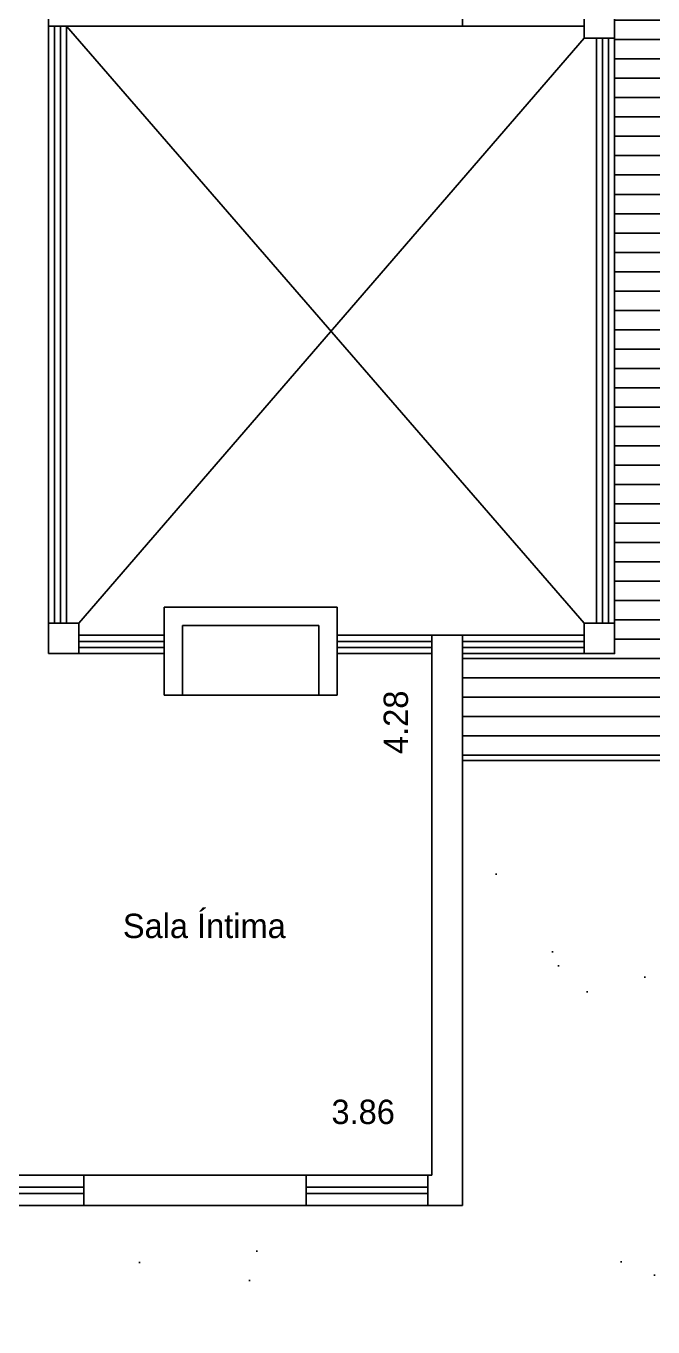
# Model space of a CAD drawing. Extents: x 3.5 to 37.8, y 0.9 to 50.5.
# Drawn here: x 16.53 to 21.68, y 18.3 to 28.98 of the extents above; entities that cross this region are included whole.
import ezdxf

# ---------------------------------------------------------------- set-up
doc = ezdxf.new("R2010")
doc.units = 0
doc.layers.get('0').update_dxf_attribs({"linetype": 'CONTINUOUS'})
doc.layers.get('DEFPOINTS').update_dxf_attribs({"linetype": 'CONTINUOUS'})
for name, color, linetype in [('BLOCO', 5, 'CONTINUOUS'), ('CINZA', 8, 'CONTINUOUS'), ('HACHURA', 1, 'CONTINUOUS'), ('JARDIM', 3, 'CONTINUOUS'), ('PAREDE', 7, 'CONTINUOUS')]:
    doc.layers.add(name, color=color, linetype=linetype)
doc.styles.add('PADRÃO', font='', dxfattribs={"height": 0.2})
doc.styles.get('PADRÃO').set_extended_font_data('AvantGarde Bk BT')
doc.dimstyles.new('PADRÃOS', dxfattribs={"dimtxt": 0.15, "dimasz": 0.1, "dimexe": 1.25, "dimexo": 0.625, "dimgap": 0.1, "dimtad": 0, "dimjust": 1, "dimzin": 1, "dimdsep": 46, "dimtxsty": 'PADRÃO', "dimcen": 2.5, "dimse1": 1, "dimse2": 1, "dimsd1": 1, "dimsd2": 1, "dimclrt": 1, "dimadec": 0, "dimazin": 0, "dimtfac": 1, "dimtdec": 4, "dimtmove": 0, "dimatfit": 3, "dimfxl": 1, "dimtolj": 1, "dimtzin": 0, "dimarcsym": 0})

# ---------------------------------------------------------------- blocks, each defined once
blk = doc.blocks.new('J1')
at = {"layer": 'BLOCO'}
for p, q in [((0, 0.25), (0, 0)), ((1, 0.25), (0, 0.25)), ((1, 0), (1, 0.25)), ((1, 0.1500000000000057), (0, 0.1500000000000057)), ((0, 0.09999999999999432), (1, 0.09999999999999432)), ((0, 0), (1, 0))]:
    blk.add_line(p, q, dxfattribs=at)
blk = doc.blocks.new('*D51')
at = {"layer": 'DEFPOINTS', "color": 0, "linetype": 'ByBlock', "ltscale": 0.015}
for p in [(143.1307238160716, 143.1225366590969), (143.1307238160716, 142.6052322871593), (146.9883526820438, 142.6052322871593)]:
    blk.add_point(p, dxfattribs=at)
at = {"color": 1, "linetype": 'ByBlock', "ltscale": 0.015, "insert": (146.4235175172087, 143.1225366590969), "char_height": 0.2, "attachment_point": 5, "style": 'PADRÃO'}
blk.add_mtext('\\A1;3.86', dxfattribs=at)
blk = doc.blocks.new('*D52')
at = {"layer": 'DEFPOINTS', "color": 0, "linetype": 'ByBlock', "ltscale": 0.015}
for p in [(146.9883526820438, 146.8852322871592), (146.6928549081224, 142.6052322871593), (146.955594173799, 142.6052322871593)]:
    blk.add_point(p, dxfattribs=at)
at = {"color": 1, "linetype": 'ByBlock', "ltscale": 0.015, "insert": (146.6928549081224, 146.3209465728735), "char_height": 0.2, "attachment_point": 5, "rotation": 90, "style": 'PADRÃO'}
blk.add_mtext('\\A1;4.28', dxfattribs=at)
blk = doc.blocks.new('*D53')
at = {"layer": 'DEFPOINTS', "color": 0, "linetype": 'ByBlock', "ltscale": 0.015}
for p in [(143.468330837377, 152.0352322871593), (143.8383526820438, 152.0352322871593), (143.8383526820438, 146.8852322871593)]:
    blk.add_point(p, dxfattribs=at)
at = {"color": 1, "linetype": 'ByBlock', "ltscale": 0.015, "insert": (143.468330837377, 147.4517844849615), "char_height": 0.2, "attachment_point": 5, "rotation": 90, "style": 'PADRÃO'}
blk.add_mtext('\\A1;5.15', dxfattribs=at)

msp = doc.modelspace()

# ---------------------------------------------------------------- hatches: boundary and pattern name
at = {"layer": 'HACHURA', "ltscale": 0.015}
h = msp.add_hatch(dxfattribs=at)
h.set_pattern_fill('ANSI31', color=256, scale=0.05, angle=135, style=0)
h.set_pattern_definition([(180, (-127.1253988610863, -123.0593421787145), (-2.775557561562891e-17, -0.15875), [])])
h.paths.add_polyline_path([(21.36295382095751, 29.12589010844475), (21.36295382095751, 28.87589010844475), (21.36295382095749, 24.07589010844474), (21.36295382095749, 23.82589010844474), (21.11295382095749, 23.82589010844474), (20.11295382095749, 23.82589010844471), (20.11295382095749, 22.94822391828082), (25.36295382095748, 22.94822391828082), (25.36295382095754, 34.57589010844473), (20.11295382095754, 34.57589010844474), (20.11295382095751, 33.57589010844474), (21.36295382095755, 33.57589010844477)])
at = {"layer": 'JARDIM', "ltscale": 0.015}
h = msp.add_hatch(dxfattribs=at)
h.set_pattern_fill('AR-SAND', color=256, scale=0.05, style=0)
h.set_pattern_definition([(37.50000000000001, (-127.1253988610863, -123.0593421787145), (-0.08000156479920228, 2.447066186646712), [0, -1.9304, 0, -2.159, 0, -2.06375]), (7.499999999999999, (-127.1253988610863, -123.0593421787145), (2.247616415690013, 3.584125502841772), [0, -1.0414, 0, -1.7399, 0, -0.6667500000000001]), (327.5, (-128.6874988610863, -123.0593421787145), (3.95496185120729, 0.007185923392728455), [0, -0.635, 0, -2.286, 0, -2.9845]), (317.5, (-128.6874988610863, -123.0593421787145), (3.817782262361486, 1.114646616286081), [0, -0.3175, 0, -1.4986, 0, -1.7145])])
h.paths.add_polyline_path([(20.11295382095749, 22.94822391828082), (20.11295382095748, 19.29589010844473), (19.83019531271269, 19.29589010844474), (18.83019531271269, 19.29589010844474), (17.00532495498526, 19.29589010844474), (16.00532495498526, 19.29589010844474), (14.68505705968506, 19.29589010844474), (13.68505705968506, 19.29589010844474), (11.71295382095748, 19.29589010844474), (11.71295382095748, 18.54589010844474), (11.31636122843399, 18.54589010844474), (10.91636122843398, 18.54589010844474), (9.912953820957467, 18.54589010844474), (9.912953820957473, 19.19297107640664), (4.575076556894069, 19.22437354322797), (3.541780727789799, 17.72472972781746), (3.541780727789799, 15.43687439560536), (29.22178072778981, 15.43687439560536), (35.0417807277898, 37.10687439560537), (3.541780727789799, 37.10687439560537), (3.541780727789798, 20.27091245480676, -0.2237261131686262), (8.193759557696197, 24.00729883206857), (8.193759557696197, 28.97589010844483), (8.91295382095747, 28.97589010844483), (8.912953820957442, 34.5758901084448), (12.62773092995174, 34.5758901084448), (12.62773092995171, 35.32589010844477), (17.96295382095748, 35.32589010844475), (17.96295382095745, 34.57589010844477), (20.11295382095751, 34.57589010844474), (25.36295382095754, 34.57589010844473), (25.36295382095749, 22.94822391828082)])
h.paths.add_polyline_path([(24.52619880452773, 17.56252924365593), (24.52299438908946, 17.59343871419073), (24.52018295735081, 17.59045271642908)], flags=0)
h.paths.add_polyline_path([(25.16273155114208, 16.57104894936949), (25.10553843571162, 16.48594014664558, 0.000230077064914423), (25.10647159482123, 16.4852673908719, 0.2776216076969526)], flags=16)
h.paths.add_polyline_path([(24.18905642204226, 17.09827004257524), (24.16045986432703, 17.05571564121329, 0.0002300770649144225), (24.16092644388183, 17.05537926332644, 0.2776216076969577)], flags=16)
h.paths.add_polyline_path([(23.90121223478713, 17.56662651681714), (24.51207513018575, 17.55945676452373), (24.12035217695639, 17.99248383867194, -0.2494117660144056), (24.09928883640938, 18.01576814369839), (24.09770371366987, 18.01752040523018, 0.2050076759115013)], flags=16)
h.paths.add_polyline_path([(24.39417230322379, 18.17342530924599, 1.209450783903328), (24.46595739595265, 18.1846192473474, -0.2470778442524028), (25.00485816887841, 17.96441257612867, 1.028456127407148), (25.00607505421292, 17.87906697226923), (25.04320445522074, 17.90420667086828, 0.03863615137706826), (25.04543578888269, 17.91040559248977, -0.3183349150126036), (25.02658259621309, 17.18804151218985, 0.003026774066140351), (25.02615430470551, 17.18854532292511), (25.00724093292845, 17.20269317594184, 0.8075926180592262), (24.94377783258938, 17.11680918058179), (24.94605462510549, 17.11437895292262, -0.0152464707875868), (24.94377783258937, 17.11680918058181), (24.5310016739845, 17.55740270440621), (24.50105640509733, 17.53712726193051), (24.51850269292803, 17.55244468725807), (24.5139119092308, 17.55872968874831), (23.92190793012046, 17.48120535815052, -0.1924511930274333), (23.8940872670136, 17.477562176077), (24.5139119092308, 17.55872968874832), (24.14779639806288, 18.05995925760923, -0.1098075658983577)], flags=16)
h.paths.add_polyline_path([(27.28881533690693, 19.04565196382148), (27.28561092146865, 19.07656143435636), (27.28279948972999, 19.07357543659471)], flags=16)
h.paths.add_polyline_path([(26.95167295442144, 18.58139276274087), (26.92307639670621, 18.53883836137891, 0.0002300770649144225), (26.92354297626102, 18.53850198349207, 0.2776216076969577)], flags=16)
h.paths.add_polyline_path([(30.5129209969994, 34.36414979965268), (30.50023273328995, 34.36248824130978, 0.08722999500864083), (30.51328395261653, 34.36149414064683, -0.001072140143957172)], flags=16)
h.paths.add_polyline_path([(30.79520188831862, 33.98319610780802), (30.76660533060339, 33.94064170644606, 0.0002300770649135916), (30.76707191015819, 33.94030532855922, 0.2776216076969699)], flags=0)
h.paths.add_polyline_path([(30.44804528955235, 33.44860467166014), (31.62807970107042, 33.43475450251086), (31.64911654771536, 33.45709755858799), (30.92316240818087, 34.25959788290353), (30.68708217058865, 34.00885906846735, -0.03838036823066559), (30.62527679163742, 34.08206842957916, 0.1339172865030026)], flags=0)
h.paths.add_polyline_path([(30.67699070770239, 35.46068369110311), (31.85702511922046, 35.44683352195384), (31.87806196586539, 35.46917657803098), (31.11527059203839, 36.31239833481274, -0.249411766014412), (31.07314391094437, 36.35896694486566), (31.06997366546534, 36.36247146792922, 0.205007675911279)], flags=16)
h.paths.add_polyline_path([(30.44804528955235, 33.44860467166014), (31.62807970107042, 33.43475450251086), (31.64911654771536, 33.45709755858799), (30.88632517388835, 34.30031931536976, -0.249411766014412), (30.84419849279434, 34.34688792542268), (30.84102824731531, 34.35039244848624, 0.205007675911279)], flags=16)
h.paths.add_polyline_path([(7.879460970207245, 24.00298857412129), (7.573867294207972, 24.00298857412129), (7.573867294207973, 26.44453370054931), (7.879460970207234, 26.44453370054931)], flags=16)
h.paths.add_polyline_path([(30.50735770106853, 34.45155258204986), (30.9559199383397, 34.44628776705841, -0.02409342638210082), (31.05613370528102, 34.51301629789888), (30.72649764323275, 34.87740990390471, -0.2494117660144144), (30.70543430268574, 34.90069420893117), (30.70384917994623, 34.90244647046295, 0.2050076759106118)], flags=16)
h.paths.add_polyline_path([(7.279460970207241, 24.00298857412129), (6.973867294207978, 24.00298857412129), (6.973867294207977, 26.44453370054931), (7.279460970207239, 26.44453370054932)], flags=16)
h.paths.add_polyline_path([(7.879460970207248, 26.53173162777175), (7.573867294207972, 26.53173162777175), (7.573867294207973, 28.97327675419978), (7.879460970207234, 28.97327675419977)], flags=16)
h.paths.add_polyline_path([(6.679460970207259, 24.00298857412129), (6.373867294207983, 24.00298857412129), (6.373867294207984, 26.44453370054931), (6.679460970207245, 26.44453370054931)], flags=16)
h.paths.add_polyline_path([(7.279460970207246, 26.53173162777175), (6.973867294207977, 26.53173162777174), (6.973867294207977, 28.97327675419978), (7.279460970207239, 28.97327675419977)], flags=16)
h.paths.add_polyline_path([(6.079460970207232, 24.00298857412129), (5.77386729420796, 24.00298857412129), (5.773867294207959, 26.44453370054931), (6.079460970207223, 26.44453370054931)], flags=16)
h.paths.add_polyline_path([(6.679460970207252, 26.53173162777175), (6.373867294207982, 26.53173162777174), (6.373867294207984, 28.97327675419978), (6.679460970207245, 28.97327675419978)], flags=16)
h.paths.add_polyline_path([(5.479460970207216, 24.00298857412129), (5.173867294207967, 24.00298857412129), (5.173867294207966, 26.44453370054931), (5.479460970207228, 26.44453370054931)], flags=16)
h.paths.add_polyline_path([(6.079460970207229, 26.53173162777175), (5.77386729420796, 26.53173162777174), (5.77386729420796, 28.97327675419978), (6.079460970207223, 28.97327675419978)], flags=16)
h.paths.add_polyline_path([(4.879460970207246, 24.00298857412129), (4.573867294207972, 24.00298857412129), (4.573867294207972, 26.44453370054931), (4.879460970207234, 26.44453370054931)], flags=16)
h.paths.add_polyline_path([(5.479460970207235, 26.53173162777175), (5.173867294207965, 26.53173162777174), (5.173867294207966, 28.97327675419978), (5.479460970207228, 28.97327675419977)], flags=16)
h.paths.add_polyline_path([(4.27946097020723, 24.00298857412129), (3.973867294207977, 24.00298857412129), (3.973867294207978, 26.44453370054931), (4.279460970207239, 26.44453370054932)], flags=16)
h.paths.add_polyline_path([(4.879460970207241, 26.53173162777175), (4.573867294207972, 26.53173162777174), (4.573867294207972, 28.97327675419978), (4.879460970207234, 28.97327675419977)], flags=16)
h.paths.add_polyline_path([(4.279460970207232, 26.53173162777175), (3.973867294207977, 26.53173162777175), (3.973867294207977, 28.97327675419977), (4.279460970207239, 28.97327675419978)], flags=16)
h.paths.add_polyline_path([(5.826045676767758, 34.38678352676023), (5.768852561337292, 34.30167472403632, 0.0002300770649147111), (5.769785720446908, 34.30100196826264, 0.2776216076969511)], flags=16)
h.paths.add_polyline_path([(4.86764239098165, 34.247861192724), (4.839045833266417, 34.20530679136204, 0.000230077064916407), (4.839512412821228, 34.20497041347519, 0.2776216076969525)], flags=16)
h.paths.add_polyline_path([(4.585361499662426, 34.62881488456865), (4.572673235952977, 34.62715332622575, 0.087229995008611), (4.585724455279554, 34.6261592255628, -0.001072140143957167)], flags=16)
h.paths.add_polyline_path([(5.204784773467126, 34.71212039380465), (5.201580358028847, 34.74302986433948), (5.198768926290195, 34.74004386657784)], flags=16)

# ---------------------------------------------------------------- linework, layer by layer
at = {"layer": 'BLOCO', "ltscale": 0.015}
for p, q in [((16.71295382095748, 28.97589010844477), (16.71295382095748, 24.07589010844474)), ((16.76295382095749, 28.97589010844477), (16.76295382095749, 24.07589010844474)), ((16.8129538209575, 28.97589010844477), (16.8129538209575, 24.07589010844474)), ((16.86295382095751, 28.97589010844477), (16.86295382095751, 24.07589010844474)), ((21.11295382095751, 28.97589010844472), (20.11295382095746, 28.97589010844472)), ((21.21295382095748, 28.87589010844475), (21.21295382095745, 24.07589010844474)), ((21.26295382095749, 28.87589010844475), (21.26295382095746, 24.07589010844474)), ((21.3129538209575, 28.87589010844475), (21.31295382095747, 24.07589010844474)), ((21.36295382095751, 28.87589010844475), (21.36295382095749, 24.07589010844474)), ((16.96295382095751, 23.97589010844477), (17.66441332987846, 23.97589010844477)), ((16.96295382095751, 23.92589010844476), (17.66441332987846, 23.92589010844476)), ((19.86295382095749, 23.97589010844474), (19.08525038534911, 23.97589010844474)), ((19.86295382095749, 23.92589010844473), (19.08525038534911, 23.92589010844473)), ((20.11295382095749, 23.97589010844474), (21.11295382095749, 23.97589010844474)), ((20.11295382095749, 23.92589010844473), (21.11295382095749, 23.92589010844473)), ((16.96295382095751, 23.87589010844475), (17.66441332987846, 23.87589010844475)), ((16.96295382095751, 23.82589010844474), (17.66441332987846, 23.82589010844474)), ((19.86295382095749, 23.87589010844472), (19.08525038534911, 23.87589010844472)), ((19.86295382095749, 23.82589010844471), (19.08525038534911, 23.82589010844471)), ((20.11295382095749, 23.87589010844472), (21.11295382095749, 23.87589010844472)), ((20.11295382095749, 23.82589010844471), (21.11295382095749, 23.82589010844471))]:
    msp.add_line(p, q, dxfattribs=at)
at = {"layer": 'CINZA', "ltscale": 0.015}
for p, q in [((16.86295382095751, 28.97589010844477), (21.11295382095749, 24.07589010844474)), ((21.11295382095751, 28.87589010844475), (16.96295382095751, 24.07589010844474))]:
    msp.add_line(p, q, dxfattribs=at)
at = {"layer": 'PAREDE', "ltscale": 0.015}
for p, q in [((20.11295382095746, 28.97589010844474), (20.11295382095746, 29.95298629742426)), ((16.71295382095748, 28.97589010844477), (16.71295382095748, 29.83414758331681)), ((21.36295382095751, 28.87589010844475), (21.36295382095751, 29.12589010844475)), ((19.86295382095746, 28.97589010844474), (16.71295382095748, 28.97589010844477)), ((20.11295382095746, 28.97589010844474), (19.86295382095749, 28.97589010844474)), ((16.71295382095751, 23.82589010844474), (16.71295382095751, 24.07589010844474)), ((21.36295382095749, 23.82589010844474), (21.36295382095749, 24.07589010844474)), ((19.86295382095749, 19.54589010844474), (19.86295382095749, 23.97589010844474)), ((20.11295382095751, 23.97589010844474), (19.86295382095749, 23.97589010844474)), ((20.11295382095749, 19.29589010844474), (20.11295382095749, 23.97589010844474)), ((20.11295382095746, 22.94822391828082), (25.36295382095749, 22.94822391828082)), ((17.00532495498526, 19.54589010844474), (17.00532495498526, 19.29589010844474)), ((18.83019531271269, 19.54589010844477), (17.00532495498526, 19.54589010844477)), ((18.83019531271269, 19.54589010844474), (18.83019531271269, 19.29589010844474)), ((19.86295382095749, 19.54589010844474), (19.83019531271269, 19.54589010844474)), ((19.83019531271269, 19.54589010844474), (19.83019531271269, 19.29589010844474)), ((18.83019531271269, 19.29589010844474), (17.00532495498526, 19.29589010844474)), ((20.11295382095749, 19.29589010844474), (19.83019531271269, 19.29589010844474))]:
    msp.add_line(p, q, dxfattribs=at)
at = {"layer": 'PAREDE'}
for p, q in [((19.08525038534911, 24.2054123397959), (17.66441332987846, 24.2054123397959)), ((17.66441332987846, 24.2054123397959), (17.66441332987846, 23.48533571528687)), ((19.08525038534911, 23.48533571528687), (19.08525038534911, 24.2054123397959)), ((18.93525038534911, 24.05541233979586), (17.81441332987846, 24.05541233979589)), ((17.81441332987846, 24.05541233979589), (17.81441332987846, 23.48533571528687)), ((18.93525038534911, 23.48533571528687), (18.93525038534911, 24.05541233979586)), ((17.66441332987846, 23.48533571528687), (19.08525038534911, 23.48533571528687))]:
    msp.add_line(p, q, dxfattribs=at)
for points in [[(21.11295382095751, 28.87589010844475), (21.36295382095751, 28.87589010844475), (21.36295382095751, 29.12589010844475), (21.11295382095751, 29.12589010844475)], [(16.71295382095751, 23.82589010844474), (16.96295382095751, 23.82589010844474), (16.96295382095751, 24.07589010844474), (16.71295382095751, 24.07589010844474)], [(21.11295382095749, 23.82589010844474), (21.36295382095749, 23.82589010844474), (21.36295382095749, 24.07589010844474), (21.11295382095749, 24.07589010844474)]]:
    msp.add_lwpolyline(points, close=True, dxfattribs=at)

# ---------------------------------------------------------------- block references
at = {"layer": 'BLOCO', "ltscale": 0.015}
for p in [(16.00532495498526, 19.29589010844474), (18.83019531271269, 19.29589010844474)]:
    msp.add_blockref('J1', p, dxfattribs=at)

# ---------------------------------------------------------------- texts
at = {"layer": 'HACHURA', "ltscale": 0.015, "style": 'PADRÃO'}
msp.add_text('Sala Íntima', height=0.2, dxfattribs=at).set_placement((17.32467373501568, 21.49073584541186))

# ---------------------------------------------------------------- dimensions: what is measured, and where the dimension line sits
at = {"layer": 'HACHURA', "ltscale": 0.015}
for base, p1, p2, picture, middle in [((16.3429319762907, 28.97589010844477), (16.71295382095751, 23.82589010844474), (16.71295382095748, 28.97589010844477), '*D53', (16.3429319762907, 24.39244230624693)), ((19.56745604703606, 19.54589010844474), (19.86295382095749, 23.82589010844471), (19.83019531271269, 19.54589010844474), '*D52', (19.56745604703606, 23.26160439415899))]:
    dim = msp.add_linear_dim(base=base, p1=p1, p2=p2, angle=90, dimstyle='PADRÃOS', dxfattribs=at)
    dim.commit()
    dim.dimension.update_dxf_attribs({"geometry": picture, "text_midpoint": middle, "insert": (-127.1253988610863, -123.0593421787145)})
dim = msp.add_linear_dim(base=(16.00532495498526, 20.06319448038234), p1=(19.86295382095749, 19.54589010844474), p2=(16.00532495498526, 19.54589010844477), dimstyle='PADRÃOS', dxfattribs=at)
dim.commit()
dim.dimension.update_dxf_attribs({"geometry": '*D51', "text_midpoint": (19.29811865612233, 20.06319448038234), "insert": (-127.1253988610863, -123.0593421787145)})

doc.saveas('drawing.dxf')
